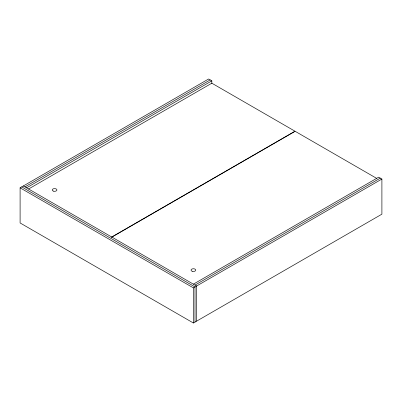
<?xml version="1.0" encoding="UTF-8"?>
<svg xmlns="http://www.w3.org/2000/svg" width="402" height="402" viewBox="0 0 402 402"><rect width="100%" height="100%" fill="white"/><g stroke="black" fill="none" stroke-linecap="round" stroke-linejoin="round"><path stroke-width="0.6" d="M193.397 284.154L378.674 177.187L381.9 179.046L381.9 214.171L193.397 323.002L20.1 222.954L20.1 187.829L208.603 78.998L211.829 80.857L211.829 83.37M24.939 186.895L210.216 79.928M26.552 187.829L211.829 80.857M28.552 189.015L211.829 83.199L294.978 131.203L111.696 237.019M111.339 237.436L295.158 131.308L376.674 178.372M195.01 285.083L380.287 178.116M20.1 187.829L193.397 287.877L381.9 179.046M23.326 185.965L196.623 286.018L196.623 321.143M21.713 186.895L195.01 286.948L195.01 322.072M193.397 287.877L193.397 323.002M192.161 271.26A2.347 1.357 0 0 0 195.744 270.144A2.347 1.357 0 0 0 192.282 268.908A2.347 1.357 0 0 0 192.161 271.26M53.34 191.111A2.347 1.357 0 0 0 56.923 190A2.347 1.357 0 0 0 53.461 188.764A2.347 1.357 0 0 0 53.34 191.111"/></g></svg>
